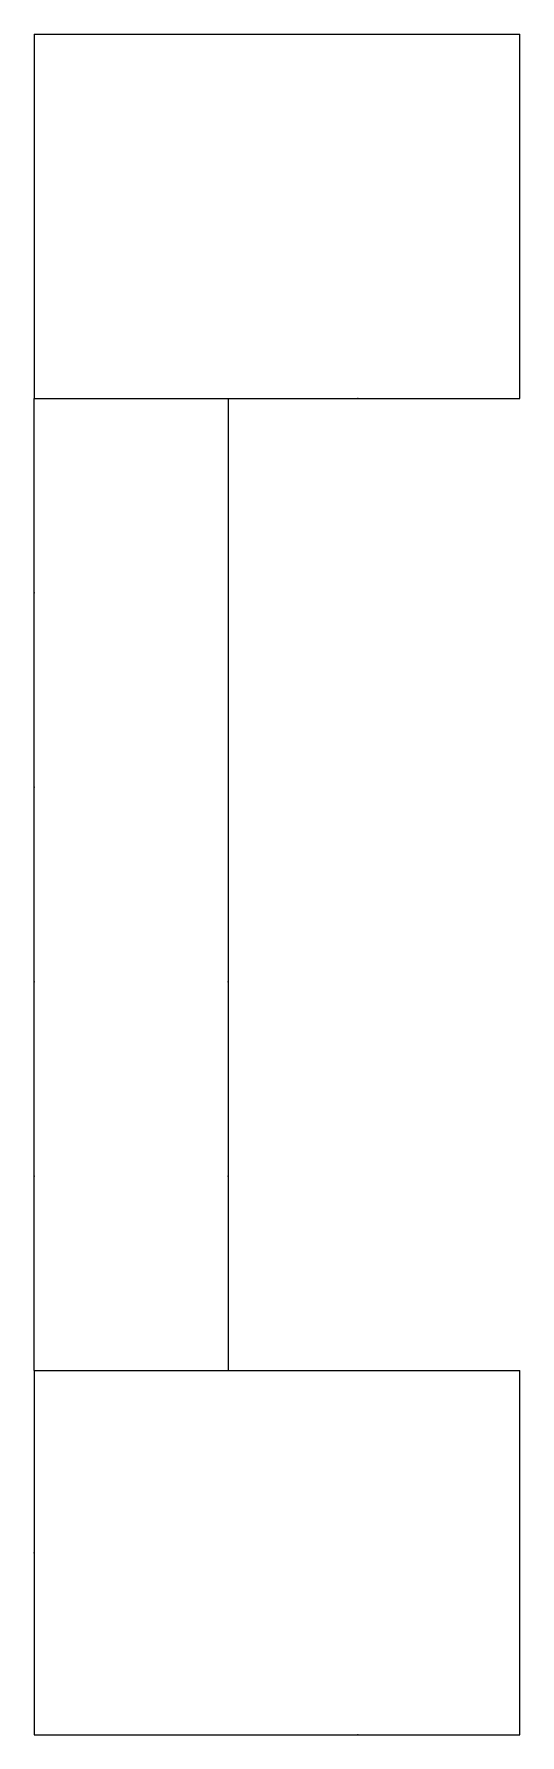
# Model space of a CAD drawing. Header units: millimetres. Extents: x 0 to 20, y 0 to 70.
import ezdxf

# ---------------------------------------------------------------- set-up
doc = ezdxf.new("R2010")
doc.units = ezdxf.units.MM

msp = doc.modelspace()

# ---------------------------------------------------------------- linework, layer by layer
for p, q in [((0, 70), (0, 70, 3)), ((0, 70, 3), (20, 70, 3)), ((0, 70, 3), (0, 55, 3)), ((0, 70, 3), (0, 70, 6)), ((0, 70, 6), (20, 70, 6)), ((0, 70, 6), (0, 55, 6)), ((0, 70, 6), (0, 70, 9)), ((0, 70, 9), (20, 70, 9)), ((0, 70, 9), (0, 55, 9)), ((0, 70, 9), (0, 70, 12)), ((0, 70, 12), (20, 70, 12)), ((0, 70, 12), (0, 55, 12)), ((8, 70), (8, 70, 3)), ((8, 70, 3), (8, 70, 6)), ((8, 70, 6), (8, 70, 9)), ((8, 70, 9), (8, 70, 12)), ((13.333, 70), (13.333, 70, 3)), ((13.333, 70, 3), (13.333, 70, 6)), ((13.333, 70, 6), (13.333, 70, 9)), ((13.333, 70, 9), (13.333, 70, 12)), ((20, 70), (20, 70, 3)), ((20, 55, 3), (20, 70, 3)), ((20, 70, 3), (20, 70, 6)), ((20, 55, 6), (20, 70, 6)), ((20, 70, 6), (20, 70, 9)), ((20, 55, 9), (20, 70, 9)), ((20, 70, 9), (20, 70, 12)), ((20, 55, 12), (20, 70, 12)), ((0, 62.5), (0, 62.5, 3)), ((0, 62.5, 3), (0, 62.5, 6)), ((0, 62.5, 6), (0, 62.5, 9)), ((0, 62.5, 9), (0, 62.5, 12)), ((20, 62.5), (20, 62.5, 3)), ((20, 62.5, 3), (20, 62.5, 6)), ((20, 62.5, 6), (20, 62.5, 9)), ((20, 62.5, 9), (20, 62.5, 12)), ((0, 55, 3), (0, 55)), ((0, 55, 3), (20, 55, 3)), ((0, 15, 3), (0, 55, 3)), ((0, 55, 6), (0, 55, 3)), ((0, 55, 6), (20, 55, 6)), ((0, 15, 6), (0, 55, 6)), ((0, 55, 9), (0, 55, 6)), ((0, 55, 9), (20, 55, 9)), ((0, 15, 9), (0, 55, 9)), ((0, 55, 12), (0, 55, 9)), ((0, 55, 12), (20, 55, 12)), ((0, 15, 12), (0, 55, 12)), ((8, 15, 3), (8, 55, 3)), ((8, 55), (8, 55, 3)), ((8, 15, 6), (8, 55, 6)), ((8, 55, 3), (8, 55, 6)), ((8, 15, 9), (8, 55, 9)), ((8, 55, 6), (8, 55, 9)), ((8, 15, 12), (8, 55, 12)), ((8, 55, 9), (8, 55, 12)), ((13.333, 55), (13.333, 55, 3)), ((13.333, 55, 3), (13.333, 55, 6)), ((13.333, 55, 6), (13.333, 55, 9)), ((13.333, 55, 9), (13.333, 55, 12)), ((20, 55), (20, 55, 3)), ((20, 55, 3), (20, 55, 6)), ((20, 55, 6), (20, 55, 9)), ((20, 55, 9), (20, 55, 12)), ((0, 47), (0, 47, 3)), ((0, 47, 3), (0, 47, 6)), ((0, 47, 6), (0, 47, 9)), ((0, 47, 9), (0, 47, 12)), ((7.992, 47), (7.992, 47, 3)), ((7.992, 47, 3), (7.992, 47, 6)), ((7.992, 47, 6), (7.992, 47, 9)), ((7.992, 47, 9), (7.992, 47, 12)), ((0, 39), (0, 39, 3)), ((0, 39, 3), (0, 39, 6)), ((0, 39, 6), (0, 39, 9)), ((0, 39, 9), (0, 39, 12)), ((7.992, 39), (7.992, 39, 3)), ((7.992, 39, 3), (7.992, 39, 6)), ((7.992, 39, 6), (7.992, 39, 9)), ((7.992, 39, 9), (7.992, 39, 12)), ((0, 31), (0, 31, 3)), ((0, 31, 3), (0, 31, 6)), ((0, 31, 6), (0, 31, 9)), ((0, 31, 9), (0, 31, 12)), ((7.992, 31), (7.992, 31, 3)), ((7.992, 31, 3), (7.992, 31, 6)), ((7.992, 31, 6), (7.992, 31, 9)), ((7.992, 31, 9), (7.992, 31, 12)), ((0, 23), (0, 23, 3)), ((0, 23, 3), (0, 23, 6)), ((0, 23, 6), (0, 23, 9)), ((0, 23, 9), (0, 23, 12)), ((7.992, 23), (7.992, 23, 3)), ((7.992, 23, 3), (7.992, 23, 6)), ((7.992, 23, 6), (7.992, 23, 9)), ((7.992, 23, 9), (7.992, 23, 12)), ((0, 15), (0, 15, 3)), ((0, 15, 3), (20, 15, 3)), ((0, 15, 3), (0, 7.5, 3)), ((0, 15, 3), (0, 15, 6)), ((0, 15, 6), (20, 15, 6)), ((0, 15, 6), (0, 7.5, 6)), ((0, 15, 6), (0, 15, 9)), ((0, 15, 9), (20, 15, 9)), ((0, 15, 9), (0, 7.5, 9)), ((0, 15, 9), (0, 15, 12)), ((0, 15, 12), (20, 15, 12)), ((0, 15, 12), (0, 7.5, 12)), ((8, 15), (8, 15, 3)), ((8, 15, 3), (8, 15, 6)), ((8, 15, 6), (8, 15, 9)), ((8, 15, 9), (8, 15, 12)), ((13.333, 15), (13.333, 15, 3)), ((13.333, 15, 3), (13.333, 15, 6)), ((13.333, 15, 6), (13.333, 15, 9)), ((13.333, 15, 9), (13.333, 15, 12)), ((20, 15), (20, 15, 3)), ((20, 0, 3), (20, 15, 3)), ((20, 15, 3), (20, 15, 6)), ((20, 0, 6), (20, 15, 6)), ((20, 15, 6), (20, 15, 9)), ((20, 0, 9), (20, 15, 9)), ((20, 15, 9), (20, 15, 12)), ((20, 0, 12), (20, 15, 12)), ((0, 7.5), (0, 7.5, 3)), ((0, 7.5, 3), (0, 0, 3)), ((0, 7.5, 3), (0, 7.5, 6)), ((0, 7.5, 6), (0, 0, 6)), ((0, 7.5, 6), (0, 7.5, 9)), ((0, 7.5, 9), (0, 0, 9)), ((0, 7.5, 9), (0, 7.5, 12)), ((0, 7.5, 12), (0, 0, 12)), ((20, 7.5), (20, 7.5, 3)), ((20, 7.5, 3), (20, 7.5, 6)), ((20, 7.5, 6), (20, 7.5, 9)), ((20, 7.5, 9), (20, 7.5, 12)), ((0, 0), (0, 0, 3)), ((0, 0, 3), (8, 0, 3)), ((0, 0, 3), (0, 0, 6)), ((0, 0, 6), (8, 0, 6)), ((0, 0, 6), (0, 0, 9)), ((0, 0, 9), (8, 0, 9)), ((0, 0, 9), (0, 0, 12)), ((0, 0, 12), (8, 0, 12)), ((8, 0), (8, 0, 3)), ((8, 0, 3), (13.333, 0, 3)), ((8, 0, 3), (8, 0, 6)), ((8, 0, 6), (13.333, 0, 6)), ((8, 0, 6), (8, 0, 9)), ((8, 0, 9), (13.333, 0, 9)), ((8, 0, 9), (8, 0, 12)), ((8, 0, 12), (13.333, 0, 12)), ((13.333, 0), (13.333, 0, 3)), ((13.333, 0, 3), (20, 0, 3)), ((13.333, 0, 3), (13.333, 0, 6)), ((13.333, 0, 6), (20, 0, 6)), ((13.333, 0, 6), (13.333, 0, 9)), ((13.333, 0, 9), (20, 0, 9)), ((13.333, 0, 9), (13.333, 0, 12)), ((13.333, 0, 12), (20, 0, 12)), ((20, 0), (20, 0, 3)), ((20, 0, 3), (20, 0, 6)), ((20, 0, 6), (20, 0, 9)), ((20, 0, 9), (20, 0, 12))]:
    msp.add_line(p, q)
for p in [(13.333, 55, 3), (13.333, 55, 6), (13.333, 55, 9), (13.333, 55, 12), (0, 47, 3), (0, 47, 6), (0, 47, 9), (0, 47, 12), (0, 39, 3), (0, 39, 6), (0, 39, 9), (0, 39, 12), (0, 31, 3), (0, 31, 6), (0, 31, 9), (0, 31, 12), (7.992, 31, 3), (7.992, 31, 6), (7.992, 31, 9), (7.992, 31, 12), (0, 7.5, 3), (0, 7.5, 6), (0, 7.5, 9), (0, 7.5, 12), (13.333, 0, 3), (13.333, 0, 6), (13.333, 0, 9), (13.333, 0, 12)]:
    msp.add_point(p)
at = {"ltscale": 10}
for p in [(0, 23, 3), (0, 23, 6), (0, 23, 9), (0, 23, 12), (7.992, 23, 3), (7.992, 23, 6), (7.992, 23, 9), (7.992, 23, 12)]:
    msp.add_point(p, dxfattribs=at)

doc.saveas('drawing.dxf')
